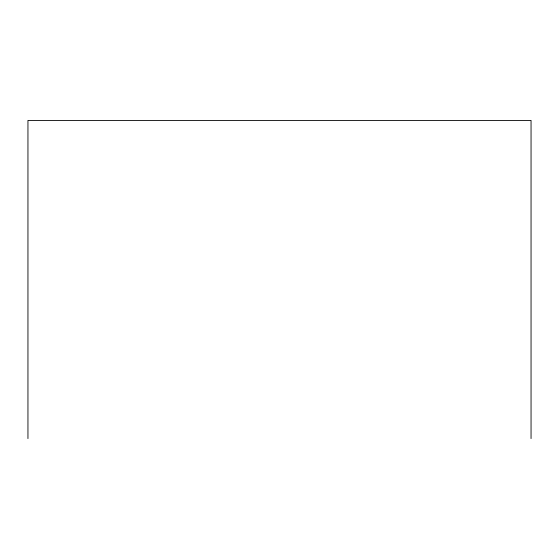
<?xml version="1.0" encoding="UTF-8"?>
<svg xmlns="http://www.w3.org/2000/svg" width="559" height="559" viewBox="0 0 559 559"><rect width="100%" height="100%" fill="white"/><g stroke="black" fill="none" stroke-linecap="round" stroke-linejoin="round"><path stroke-width="0.84" d="M531.05 438.577L531.05 120.423L27.95 120.423L27.95 438.577"/></g></svg>
